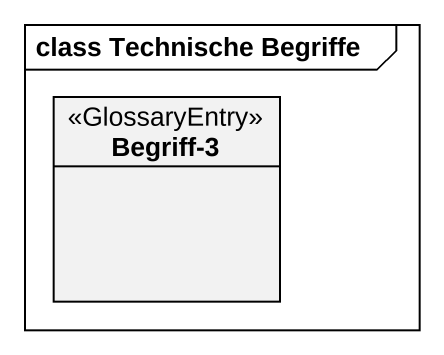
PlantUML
@startuml
mainframe class Technische Begriffe
hide circle
hide empty members
class "Begriff-3" as Begriff_3 <<GlossaryEntry>>
@enduml
